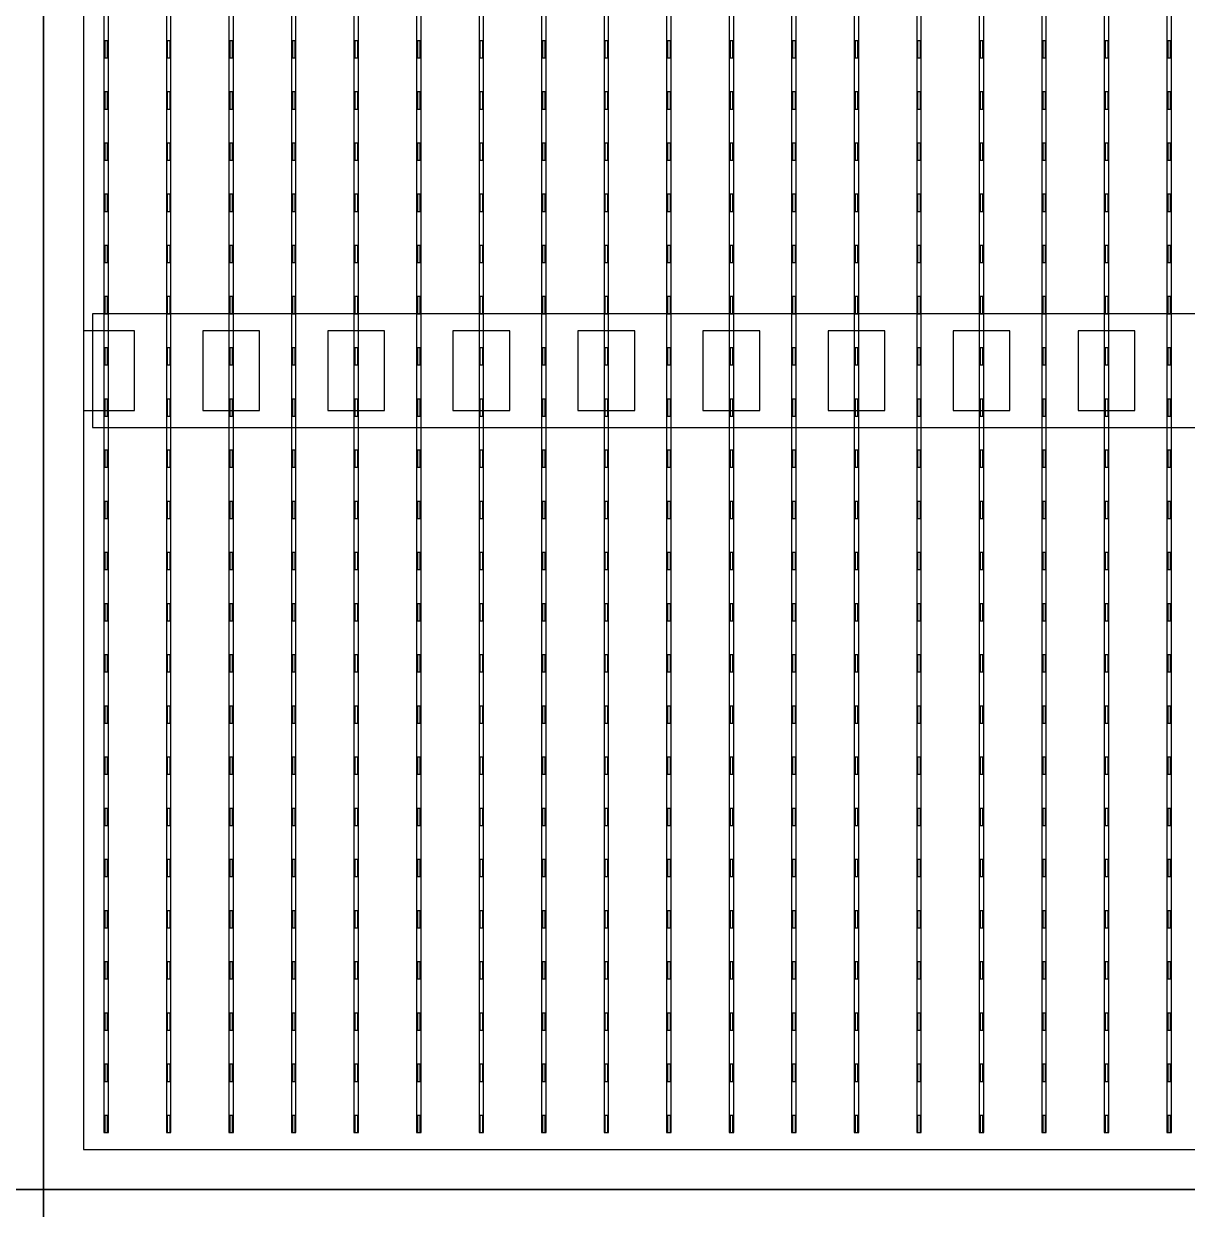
# Model space of a CAD drawing. Header units: millimetres. Extents: x -18 to 142, y -7 to 153.
# Drawn here: x 20.2 to 30.43, y 82.92 to 93.35 of the extents above; entities that cross this region are included whole.
import ezdxf

# ---------------------------------------------------------------- set-up
doc = ezdxf.new("R2010")
doc.units = ezdxf.units.MM
for name, color, linetype in [('BUSBARS', 3, 'Continuous'), ('CELLS', 5, 'Continuous'), ('CONTACT_PADS', 2, 'Continuous'), ('DICING', 4, 'Continuous'), ('FINGERS', 1, 'Continuous'), ('INSULATION', 2, 'Continuous')]:
    doc.layers.add(name, color=color, linetype=linetype)

msp = doc.modelspace()

# ---------------------------------------------------------------- linework, layer by layer
at = {"layer": 'BUSBARS'}
msp.add_lwpolyline([(40.84, 89.8), (40.84, 90.8), (20.8, 90.8), (20.8, 89.8), (40.84, 89.8)], close=True, dxfattribs=at)
at = {"layer": 'CELLS'}
for points in [[(20.37, 83.1), (20.37, 104), (-0.53, 104), (-0.53, 83.1), (20.37, 83.1)], [(41.27, 83.1), (41.27, 104), (20.37, 104), (20.37, 83.1), (41.27, 83.1)], [(20.37, 62.2), (20.37, 83.1), (-0.53, 83.1), (-0.53, 62.2), (20.37, 62.2)], [(41.27, 62.2), (41.27, 83.1), (20.37, 83.1), (20.37, 62.2), (41.27, 62.2)]]:
    msp.add_lwpolyline(points, close=True, dxfattribs=at)
at = {"layer": 'CONTACT_PADS'}
for points in [[(20.933, 93.05), (20.933, 93.2), (20.908, 93.2), (20.908, 93.05), (20.933, 93.05)], [(21.483, 93.05), (21.483, 93.2), (21.458, 93.2), (21.458, 93.05), (21.483, 93.05)], [(22.033, 93.05), (22.033, 93.2), (22.008, 93.2), (22.008, 93.05), (22.033, 93.05)], [(22.583, 93.05), (22.583, 93.2), (22.558, 93.2), (22.558, 93.05), (22.583, 93.05)], [(23.133, 93.05), (23.133, 93.2), (23.108, 93.2), (23.108, 93.05), (23.133, 93.05)], [(23.683, 93.05), (23.683, 93.2), (23.658, 93.2), (23.658, 93.05), (23.683, 93.05)], [(24.233, 93.05), (24.233, 93.2), (24.208, 93.2), (24.208, 93.05), (24.233, 93.05)], [(24.783, 93.05), (24.783, 93.2), (24.758, 93.2), (24.758, 93.05), (24.783, 93.05)], [(25.333, 93.05), (25.333, 93.2), (25.308, 93.2), (25.308, 93.05), (25.333, 93.05)], [(25.883, 93.05), (25.883, 93.2), (25.858, 93.2), (25.858, 93.05), (25.883, 93.05)], [(26.433, 93.05), (26.433, 93.2), (26.408, 93.2), (26.408, 93.05), (26.433, 93.05)], [(26.983, 93.05), (26.983, 93.2), (26.958, 93.2), (26.958, 93.05), (26.983, 93.05)], [(27.533, 93.05), (27.533, 93.2), (27.508, 93.2), (27.508, 93.05), (27.533, 93.05)], [(28.083, 93.05), (28.083, 93.2), (28.058, 93.2), (28.058, 93.05), (28.083, 93.05)], [(28.633, 93.05), (28.633, 93.2), (28.608, 93.2), (28.608, 93.05), (28.633, 93.05)], [(29.183, 93.05), (29.183, 93.2), (29.158, 93.2), (29.158, 93.05), (29.183, 93.05)], [(29.733, 93.05), (29.733, 93.2), (29.708, 93.2), (29.708, 93.05), (29.733, 93.05)], [(30.283, 93.05), (30.283, 93.2), (30.258, 93.2), (30.258, 93.05), (30.283, 93.05)], [(20.933, 92.6), (20.933, 92.75), (20.908, 92.75), (20.908, 92.6), (20.933, 92.6)], [(21.483, 92.6), (21.483, 92.75), (21.458, 92.75), (21.458, 92.6), (21.483, 92.6)], [(22.033, 92.6), (22.033, 92.75), (22.008, 92.75), (22.008, 92.6), (22.033, 92.6)], [(22.583, 92.6), (22.583, 92.75), (22.558, 92.75), (22.558, 92.6), (22.583, 92.6)], [(23.133, 92.6), (23.133, 92.75), (23.108, 92.75), (23.108, 92.6), (23.133, 92.6)], [(23.683, 92.6), (23.683, 92.75), (23.658, 92.75), (23.658, 92.6), (23.683, 92.6)], [(24.233, 92.6), (24.233, 92.75), (24.208, 92.75), (24.208, 92.6), (24.233, 92.6)], [(24.783, 92.6), (24.783, 92.75), (24.758, 92.75), (24.758, 92.6), (24.783, 92.6)], [(25.333, 92.6), (25.333, 92.75), (25.308, 92.75), (25.308, 92.6), (25.333, 92.6)], [(25.883, 92.6), (25.883, 92.75), (25.858, 92.75), (25.858, 92.6), (25.883, 92.6)], [(26.433, 92.6), (26.433, 92.75), (26.408, 92.75), (26.408, 92.6), (26.433, 92.6)], [(26.983, 92.6), (26.983, 92.75), (26.958, 92.75), (26.958, 92.6), (26.983, 92.6)], [(27.533, 92.6), (27.533, 92.75), (27.508, 92.75), (27.508, 92.6), (27.533, 92.6)], [(28.083, 92.6), (28.083, 92.75), (28.058, 92.75), (28.058, 92.6), (28.083, 92.6)], [(28.633, 92.6), (28.633, 92.75), (28.608, 92.75), (28.608, 92.6), (28.633, 92.6)], [(29.183, 92.6), (29.183, 92.75), (29.158, 92.75), (29.158, 92.6), (29.183, 92.6)], [(29.733, 92.6), (29.733, 92.75), (29.708, 92.75), (29.708, 92.6), (29.733, 92.6)], [(30.283, 92.6), (30.283, 92.75), (30.258, 92.75), (30.258, 92.6), (30.283, 92.6)], [(20.933, 92.15), (20.933, 92.3), (20.908, 92.3), (20.908, 92.15), (20.933, 92.15)], [(21.483, 92.15), (21.483, 92.3), (21.458, 92.3), (21.458, 92.15), (21.483, 92.15)], [(22.033, 92.15), (22.033, 92.3), (22.008, 92.3), (22.008, 92.15), (22.033, 92.15)], [(22.583, 92.15), (22.583, 92.3), (22.558, 92.3), (22.558, 92.15), (22.583, 92.15)], [(23.133, 92.15), (23.133, 92.3), (23.108, 92.3), (23.108, 92.15), (23.133, 92.15)], [(23.683, 92.15), (23.683, 92.3), (23.658, 92.3), (23.658, 92.15), (23.683, 92.15)], [(24.233, 92.15), (24.233, 92.3), (24.208, 92.3), (24.208, 92.15), (24.233, 92.15)], [(24.783, 92.15), (24.783, 92.3), (24.758, 92.3), (24.758, 92.15), (24.783, 92.15)], [(25.333, 92.15), (25.333, 92.3), (25.308, 92.3), (25.308, 92.15), (25.333, 92.15)], [(25.883, 92.15), (25.883, 92.3), (25.858, 92.3), (25.858, 92.15), (25.883, 92.15)], [(26.433, 92.15), (26.433, 92.3), (26.408, 92.3), (26.408, 92.15), (26.433, 92.15)], [(26.983, 92.15), (26.983, 92.3), (26.958, 92.3), (26.958, 92.15), (26.983, 92.15)], [(27.533, 92.15), (27.533, 92.3), (27.508, 92.3), (27.508, 92.15), (27.533, 92.15)], [(28.083, 92.15), (28.083, 92.3), (28.058, 92.3), (28.058, 92.15), (28.083, 92.15)], [(28.633, 92.15), (28.633, 92.3), (28.608, 92.3), (28.608, 92.15), (28.633, 92.15)], [(29.183, 92.15), (29.183, 92.3), (29.158, 92.3), (29.158, 92.15), (29.183, 92.15)], [(29.733, 92.15), (29.733, 92.3), (29.708, 92.3), (29.708, 92.15), (29.733, 92.15)], [(30.283, 92.15), (30.283, 92.3), (30.258, 92.3), (30.258, 92.15), (30.283, 92.15)], [(20.933, 91.7), (20.933, 91.85), (20.908, 91.85), (20.908, 91.7), (20.933, 91.7)], [(21.483, 91.7), (21.483, 91.85), (21.458, 91.85), (21.458, 91.7), (21.483, 91.7)], [(22.033, 91.7), (22.033, 91.85), (22.008, 91.85), (22.008, 91.7), (22.033, 91.7)], [(22.583, 91.7), (22.583, 91.85), (22.558, 91.85), (22.558, 91.7), (22.583, 91.7)], [(23.133, 91.7), (23.133, 91.85), (23.108, 91.85), (23.108, 91.7), (23.133, 91.7)], [(23.683, 91.7), (23.683, 91.85), (23.658, 91.85), (23.658, 91.7), (23.683, 91.7)], [(24.233, 91.7), (24.233, 91.85), (24.208, 91.85), (24.208, 91.7), (24.233, 91.7)], [(24.783, 91.7), (24.783, 91.85), (24.758, 91.85), (24.758, 91.7), (24.783, 91.7)], [(25.333, 91.7), (25.333, 91.85), (25.308, 91.85), (25.308, 91.7), (25.333, 91.7)], [(25.883, 91.7), (25.883, 91.85), (25.858, 91.85), (25.858, 91.7), (25.883, 91.7)], [(26.433, 91.7), (26.433, 91.85), (26.408, 91.85), (26.408, 91.7), (26.433, 91.7)], [(26.983, 91.7), (26.983, 91.85), (26.958, 91.85), (26.958, 91.7), (26.983, 91.7)], [(27.533, 91.7), (27.533, 91.85), (27.508, 91.85), (27.508, 91.7), (27.533, 91.7)], [(28.083, 91.7), (28.083, 91.85), (28.058, 91.85), (28.058, 91.7), (28.083, 91.7)], [(28.633, 91.7), (28.633, 91.85), (28.608, 91.85), (28.608, 91.7), (28.633, 91.7)], [(29.183, 91.7), (29.183, 91.85), (29.158, 91.85), (29.158, 91.7), (29.183, 91.7)], [(29.733, 91.7), (29.733, 91.85), (29.708, 91.85), (29.708, 91.7), (29.733, 91.7)], [(30.283, 91.7), (30.283, 91.85), (30.258, 91.85), (30.258, 91.7), (30.283, 91.7)], [(20.933, 91.25), (20.933, 91.4), (20.908, 91.4), (20.908, 91.25), (20.933, 91.25)], [(21.483, 91.25), (21.483, 91.4), (21.458, 91.4), (21.458, 91.25), (21.483, 91.25)], [(22.033, 91.25), (22.033, 91.4), (22.008, 91.4), (22.008, 91.25), (22.033, 91.25)], [(22.583, 91.25), (22.583, 91.4), (22.558, 91.4), (22.558, 91.25), (22.583, 91.25)], [(23.133, 91.25), (23.133, 91.4), (23.108, 91.4), (23.108, 91.25), (23.133, 91.25)], [(23.683, 91.25), (23.683, 91.4), (23.658, 91.4), (23.658, 91.25), (23.683, 91.25)], [(24.233, 91.25), (24.233, 91.4), (24.208, 91.4), (24.208, 91.25), (24.233, 91.25)], [(24.783, 91.25), (24.783, 91.4), (24.758, 91.4), (24.758, 91.25), (24.783, 91.25)], [(25.333, 91.25), (25.333, 91.4), (25.308, 91.4), (25.308, 91.25), (25.333, 91.25)], [(25.883, 91.25), (25.883, 91.4), (25.858, 91.4), (25.858, 91.25), (25.883, 91.25)], [(26.433, 91.25), (26.433, 91.4), (26.408, 91.4), (26.408, 91.25), (26.433, 91.25)], [(26.983, 91.25), (26.983, 91.4), (26.958, 91.4), (26.958, 91.25), (26.983, 91.25)], [(27.533, 91.25), (27.533, 91.4), (27.508, 91.4), (27.508, 91.25), (27.533, 91.25)], [(28.083, 91.25), (28.083, 91.4), (28.058, 91.4), (28.058, 91.25), (28.083, 91.25)], [(28.633, 91.25), (28.633, 91.4), (28.608, 91.4), (28.608, 91.25), (28.633, 91.25)], [(29.183, 91.25), (29.183, 91.4), (29.158, 91.4), (29.158, 91.25), (29.183, 91.25)], [(29.733, 91.25), (29.733, 91.4), (29.708, 91.4), (29.708, 91.25), (29.733, 91.25)], [(30.283, 91.25), (30.283, 91.4), (30.258, 91.4), (30.258, 91.25), (30.283, 91.25)], [(20.933, 90.8), (20.933, 90.95), (20.908, 90.95), (20.908, 90.8), (20.933, 90.8)], [(21.483, 90.8), (21.483, 90.95), (21.458, 90.95), (21.458, 90.8), (21.483, 90.8)], [(22.033, 90.8), (22.033, 90.95), (22.008, 90.95), (22.008, 90.8), (22.033, 90.8)], [(22.583, 90.8), (22.583, 90.95), (22.558, 90.95), (22.558, 90.8), (22.583, 90.8)], [(23.133, 90.8), (23.133, 90.95), (23.108, 90.95), (23.108, 90.8), (23.133, 90.8)], [(23.683, 90.8), (23.683, 90.95), (23.658, 90.95), (23.658, 90.8), (23.683, 90.8)], [(24.233, 90.8), (24.233, 90.95), (24.208, 90.95), (24.208, 90.8), (24.233, 90.8)], [(24.783, 90.8), (24.783, 90.95), (24.758, 90.95), (24.758, 90.8), (24.783, 90.8)], [(25.333, 90.8), (25.333, 90.95), (25.308, 90.95), (25.308, 90.8), (25.333, 90.8)], [(25.883, 90.8), (25.883, 90.95), (25.858, 90.95), (25.858, 90.8), (25.883, 90.8)], [(26.433, 90.8), (26.433, 90.95), (26.408, 90.95), (26.408, 90.8), (26.433, 90.8)], [(26.983, 90.8), (26.983, 90.95), (26.958, 90.95), (26.958, 90.8), (26.983, 90.8)], [(27.533, 90.8), (27.533, 90.95), (27.508, 90.95), (27.508, 90.8), (27.533, 90.8)], [(28.083, 90.8), (28.083, 90.95), (28.058, 90.95), (28.058, 90.8), (28.083, 90.8)], [(28.633, 90.8), (28.633, 90.95), (28.608, 90.95), (28.608, 90.8), (28.633, 90.8)], [(29.183, 90.8), (29.183, 90.95), (29.158, 90.95), (29.158, 90.8), (29.183, 90.8)], [(29.733, 90.8), (29.733, 90.95), (29.708, 90.95), (29.708, 90.8), (29.733, 90.8)], [(30.283, 90.8), (30.283, 90.95), (30.258, 90.95), (30.258, 90.8), (30.283, 90.8)], [(20.933, 90.35), (20.933, 90.5), (20.908, 90.5), (20.908, 90.35), (20.933, 90.35)], [(21.483, 90.35), (21.483, 90.5), (21.458, 90.5), (21.458, 90.35), (21.483, 90.35)], [(22.033, 90.35), (22.033, 90.5), (22.008, 90.5), (22.008, 90.35), (22.033, 90.35)], [(22.583, 90.35), (22.583, 90.5), (22.558, 90.5), (22.558, 90.35), (22.583, 90.35)], [(23.133, 90.35), (23.133, 90.5), (23.108, 90.5), (23.108, 90.35), (23.133, 90.35)], [(23.683, 90.35), (23.683, 90.5), (23.658, 90.5), (23.658, 90.35), (23.683, 90.35)], [(24.233, 90.35), (24.233, 90.5), (24.208, 90.5), (24.208, 90.35), (24.233, 90.35)], [(24.783, 90.35), (24.783, 90.5), (24.758, 90.5), (24.758, 90.35), (24.783, 90.35)], [(25.333, 90.35), (25.333, 90.5), (25.308, 90.5), (25.308, 90.35), (25.333, 90.35)], [(25.883, 90.35), (25.883, 90.5), (25.858, 90.5), (25.858, 90.35), (25.883, 90.35)], [(26.433, 90.35), (26.433, 90.5), (26.408, 90.5), (26.408, 90.35), (26.433, 90.35)], [(26.983, 90.35), (26.983, 90.5), (26.958, 90.5), (26.958, 90.35), (26.983, 90.35)], [(27.533, 90.35), (27.533, 90.5), (27.508, 90.5), (27.508, 90.35), (27.533, 90.35)], [(28.083, 90.35), (28.083, 90.5), (28.058, 90.5), (28.058, 90.35), (28.083, 90.35)], [(28.633, 90.35), (28.633, 90.5), (28.608, 90.5), (28.608, 90.35), (28.633, 90.35)], [(29.183, 90.35), (29.183, 90.5), (29.158, 90.5), (29.158, 90.35), (29.183, 90.35)], [(29.733, 90.35), (29.733, 90.5), (29.708, 90.5), (29.708, 90.35), (29.733, 90.35)], [(30.283, 90.35), (30.283, 90.5), (30.258, 90.5), (30.258, 90.35), (30.283, 90.35)], [(20.933, 89.9), (20.933, 90.05), (20.908, 90.05), (20.908, 89.9), (20.933, 89.9)], [(21.483, 89.9), (21.483, 90.05), (21.458, 90.05), (21.458, 89.9), (21.483, 89.9)], [(22.033, 89.9), (22.033, 90.05), (22.008, 90.05), (22.008, 89.9), (22.033, 89.9)], [(22.583, 89.9), (22.583, 90.05), (22.558, 90.05), (22.558, 89.9), (22.583, 89.9)], [(23.133, 89.9), (23.133, 90.05), (23.108, 90.05), (23.108, 89.9), (23.133, 89.9)], [(23.683, 89.9), (23.683, 90.05), (23.658, 90.05), (23.658, 89.9), (23.683, 89.9)], [(24.233, 89.9), (24.233, 90.05), (24.208, 90.05), (24.208, 89.9), (24.233, 89.9)], [(24.783, 89.9), (24.783, 90.05), (24.758, 90.05), (24.758, 89.9), (24.783, 89.9)], [(25.333, 89.9), (25.333, 90.05), (25.308, 90.05), (25.308, 89.9), (25.333, 89.9)], [(25.883, 89.9), (25.883, 90.05), (25.858, 90.05), (25.858, 89.9), (25.883, 89.9)], [(26.433, 89.9), (26.433, 90.05), (26.408, 90.05), (26.408, 89.9), (26.433, 89.9)], [(26.983, 89.9), (26.983, 90.05), (26.958, 90.05), (26.958, 89.9), (26.983, 89.9)], [(27.533, 89.9), (27.533, 90.05), (27.508, 90.05), (27.508, 89.9), (27.533, 89.9)], [(28.083, 89.9), (28.083, 90.05), (28.058, 90.05), (28.058, 89.9), (28.083, 89.9)], [(28.633, 89.9), (28.633, 90.05), (28.608, 90.05), (28.608, 89.9), (28.633, 89.9)], [(29.183, 89.9), (29.183, 90.05), (29.158, 90.05), (29.158, 89.9), (29.183, 89.9)], [(29.733, 89.9), (29.733, 90.05), (29.708, 90.05), (29.708, 89.9), (29.733, 89.9)], [(30.283, 89.9), (30.283, 90.05), (30.258, 90.05), (30.258, 89.9), (30.283, 89.9)], [(20.933, 89.45), (20.933, 89.6), (20.908, 89.6), (20.908, 89.45), (20.933, 89.45)], [(21.483, 89.45), (21.483, 89.6), (21.458, 89.6), (21.458, 89.45), (21.483, 89.45)], [(22.033, 89.45), (22.033, 89.6), (22.008, 89.6), (22.008, 89.45), (22.033, 89.45)], [(22.583, 89.45), (22.583, 89.6), (22.558, 89.6), (22.558, 89.45), (22.583, 89.45)], [(23.133, 89.45), (23.133, 89.6), (23.108, 89.6), (23.108, 89.45), (23.133, 89.45)], [(23.683, 89.45), (23.683, 89.6), (23.658, 89.6), (23.658, 89.45), (23.683, 89.45)], [(24.233, 89.45), (24.233, 89.6), (24.208, 89.6), (24.208, 89.45), (24.233, 89.45)], [(24.783, 89.45), (24.783, 89.6), (24.758, 89.6), (24.758, 89.45), (24.783, 89.45)], [(25.333, 89.45), (25.333, 89.6), (25.308, 89.6), (25.308, 89.45), (25.333, 89.45)], [(25.883, 89.45), (25.883, 89.6), (25.858, 89.6), (25.858, 89.45), (25.883, 89.45)], [(26.433, 89.45), (26.433, 89.6), (26.408, 89.6), (26.408, 89.45), (26.433, 89.45)], [(26.983, 89.45), (26.983, 89.6), (26.958, 89.6), (26.958, 89.45), (26.983, 89.45)], [(27.533, 89.45), (27.533, 89.6), (27.508, 89.6), (27.508, 89.45), (27.533, 89.45)], [(28.083, 89.45), (28.083, 89.6), (28.058, 89.6), (28.058, 89.45), (28.083, 89.45)], [(28.633, 89.45), (28.633, 89.6), (28.608, 89.6), (28.608, 89.45), (28.633, 89.45)], [(29.183, 89.45), (29.183, 89.6), (29.158, 89.6), (29.158, 89.45), (29.183, 89.45)], [(29.733, 89.45), (29.733, 89.6), (29.708, 89.6), (29.708, 89.45), (29.733, 89.45)], [(30.283, 89.45), (30.283, 89.6), (30.258, 89.6), (30.258, 89.45), (30.283, 89.45)], [(20.933, 89), (20.933, 89.15), (20.908, 89.15), (20.908, 89), (20.933, 89)], [(21.483, 89), (21.483, 89.15), (21.458, 89.15), (21.458, 89), (21.483, 89)], [(22.033, 89), (22.033, 89.15), (22.008, 89.15), (22.008, 89), (22.033, 89)], [(22.583, 89), (22.583, 89.15), (22.558, 89.15), (22.558, 89), (22.583, 89)], [(23.133, 89), (23.133, 89.15), (23.108, 89.15), (23.108, 89), (23.133, 89)], [(23.683, 89), (23.683, 89.15), (23.658, 89.15), (23.658, 89), (23.683, 89)], [(24.233, 89), (24.233, 89.15), (24.208, 89.15), (24.208, 89), (24.233, 89)], [(24.783, 89), (24.783, 89.15), (24.758, 89.15), (24.758, 89), (24.783, 89)], [(25.333, 89), (25.333, 89.15), (25.308, 89.15), (25.308, 89), (25.333, 89)], [(25.883, 89), (25.883, 89.15), (25.858, 89.15), (25.858, 89), (25.883, 89)], [(26.433, 89), (26.433, 89.15), (26.408, 89.15), (26.408, 89), (26.433, 89)], [(26.983, 89), (26.983, 89.15), (26.958, 89.15), (26.958, 89), (26.983, 89)], [(27.533, 89), (27.533, 89.15), (27.508, 89.15), (27.508, 89), (27.533, 89)], [(28.083, 89), (28.083, 89.15), (28.058, 89.15), (28.058, 89), (28.083, 89)], [(28.633, 89), (28.633, 89.15), (28.608, 89.15), (28.608, 89), (28.633, 89)], [(29.183, 89), (29.183, 89.15), (29.158, 89.15), (29.158, 89), (29.183, 89)], [(29.733, 89), (29.733, 89.15), (29.708, 89.15), (29.708, 89), (29.733, 89)], [(30.283, 89), (30.283, 89.15), (30.258, 89.15), (30.258, 89), (30.283, 89)], [(20.933, 88.55), (20.933, 88.7), (20.908, 88.7), (20.908, 88.55), (20.933, 88.55)], [(21.483, 88.55), (21.483, 88.7), (21.458, 88.7), (21.458, 88.55), (21.483, 88.55)], [(22.033, 88.55), (22.033, 88.7), (22.008, 88.7), (22.008, 88.55), (22.033, 88.55)], [(22.583, 88.55), (22.583, 88.7), (22.558, 88.7), (22.558, 88.55), (22.583, 88.55)], [(23.133, 88.55), (23.133, 88.7), (23.108, 88.7), (23.108, 88.55), (23.133, 88.55)], [(23.683, 88.55), (23.683, 88.7), (23.658, 88.7), (23.658, 88.55), (23.683, 88.55)], [(24.233, 88.55), (24.233, 88.7), (24.208, 88.7), (24.208, 88.55), (24.233, 88.55)], [(24.783, 88.55), (24.783, 88.7), (24.758, 88.7), (24.758, 88.55), (24.783, 88.55)], [(25.333, 88.55), (25.333, 88.7), (25.308, 88.7), (25.308, 88.55), (25.333, 88.55)], [(25.883, 88.55), (25.883, 88.7), (25.858, 88.7), (25.858, 88.55), (25.883, 88.55)], [(26.433, 88.55), (26.433, 88.7), (26.408, 88.7), (26.408, 88.55), (26.433, 88.55)], [(26.983, 88.55), (26.983, 88.7), (26.958, 88.7), (26.958, 88.55), (26.983, 88.55)], [(27.533, 88.55), (27.533, 88.7), (27.508, 88.7), (27.508, 88.55), (27.533, 88.55)], [(28.083, 88.55), (28.083, 88.7), (28.058, 88.7), (28.058, 88.55), (28.083, 88.55)], [(28.633, 88.55), (28.633, 88.7), (28.608, 88.7), (28.608, 88.55), (28.633, 88.55)], [(29.183, 88.55), (29.183, 88.7), (29.158, 88.7), (29.158, 88.55), (29.183, 88.55)], [(29.733, 88.55), (29.733, 88.7), (29.708, 88.7), (29.708, 88.55), (29.733, 88.55)], [(30.283, 88.55), (30.283, 88.7), (30.258, 88.7), (30.258, 88.55), (30.283, 88.55)], [(20.933, 88.1), (20.933, 88.25), (20.908, 88.25), (20.908, 88.1), (20.933, 88.1)], [(21.483, 88.1), (21.483, 88.25), (21.458, 88.25), (21.458, 88.1), (21.483, 88.1)], [(22.033, 88.1), (22.033, 88.25), (22.008, 88.25), (22.008, 88.1), (22.033, 88.1)], [(22.583, 88.1), (22.583, 88.25), (22.558, 88.25), (22.558, 88.1), (22.583, 88.1)], [(23.133, 88.1), (23.133, 88.25), (23.108, 88.25), (23.108, 88.1), (23.133, 88.1)], [(23.683, 88.1), (23.683, 88.25), (23.658, 88.25), (23.658, 88.1), (23.683, 88.1)], [(24.233, 88.1), (24.233, 88.25), (24.208, 88.25), (24.208, 88.1), (24.233, 88.1)], [(24.783, 88.1), (24.783, 88.25), (24.758, 88.25), (24.758, 88.1), (24.783, 88.1)], [(25.333, 88.1), (25.333, 88.25), (25.308, 88.25), (25.308, 88.1), (25.333, 88.1)], [(25.883, 88.1), (25.883, 88.25), (25.858, 88.25), (25.858, 88.1), (25.883, 88.1)], [(26.433, 88.1), (26.433, 88.25), (26.408, 88.25), (26.408, 88.1), (26.433, 88.1)], [(26.983, 88.1), (26.983, 88.25), (26.958, 88.25), (26.958, 88.1), (26.983, 88.1)], [(27.533, 88.1), (27.533, 88.25), (27.508, 88.25), (27.508, 88.1), (27.533, 88.1)], [(28.083, 88.1), (28.083, 88.25), (28.058, 88.25), (28.058, 88.1), (28.083, 88.1)], [(28.633, 88.1), (28.633, 88.25), (28.608, 88.25), (28.608, 88.1), (28.633, 88.1)], [(29.183, 88.1), (29.183, 88.25), (29.158, 88.25), (29.158, 88.1), (29.183, 88.1)], [(29.733, 88.1), (29.733, 88.25), (29.708, 88.25), (29.708, 88.1), (29.733, 88.1)], [(30.283, 88.1), (30.283, 88.25), (30.258, 88.25), (30.258, 88.1), (30.283, 88.1)], [(20.933, 87.65), (20.933, 87.8), (20.908, 87.8), (20.908, 87.65), (20.933, 87.65)], [(21.483, 87.65), (21.483, 87.8), (21.458, 87.8), (21.458, 87.65), (21.483, 87.65)], [(22.033, 87.65), (22.033, 87.8), (22.008, 87.8), (22.008, 87.65), (22.033, 87.65)], [(22.583, 87.65), (22.583, 87.8), (22.558, 87.8), (22.558, 87.65), (22.583, 87.65)], [(23.133, 87.65), (23.133, 87.8), (23.108, 87.8), (23.108, 87.65), (23.133, 87.65)], [(23.683, 87.65), (23.683, 87.8), (23.658, 87.8), (23.658, 87.65), (23.683, 87.65)], [(24.233, 87.65), (24.233, 87.8), (24.208, 87.8), (24.208, 87.65), (24.233, 87.65)], [(24.783, 87.65), (24.783, 87.8), (24.758, 87.8), (24.758, 87.65), (24.783, 87.65)], [(25.333, 87.65), (25.333, 87.8), (25.308, 87.8), (25.308, 87.65), (25.333, 87.65)], [(25.883, 87.65), (25.883, 87.8), (25.858, 87.8), (25.858, 87.65), (25.883, 87.65)], [(26.433, 87.65), (26.433, 87.8), (26.408, 87.8), (26.408, 87.65), (26.433, 87.65)], [(26.983, 87.65), (26.983, 87.8), (26.958, 87.8), (26.958, 87.65), (26.983, 87.65)], [(27.533, 87.65), (27.533, 87.8), (27.508, 87.8), (27.508, 87.65), (27.533, 87.65)], [(28.083, 87.65), (28.083, 87.8), (28.058, 87.8), (28.058, 87.65), (28.083, 87.65)], [(28.633, 87.65), (28.633, 87.8), (28.608, 87.8), (28.608, 87.65), (28.633, 87.65)], [(29.183, 87.65), (29.183, 87.8), (29.158, 87.8), (29.158, 87.65), (29.183, 87.65)], [(29.733, 87.65), (29.733, 87.8), (29.708, 87.8), (29.708, 87.65), (29.733, 87.65)], [(30.283, 87.65), (30.283, 87.8), (30.258, 87.8), (30.258, 87.65), (30.283, 87.65)], [(20.933, 87.2), (20.933, 87.35), (20.908, 87.35), (20.908, 87.2), (20.933, 87.2)], [(21.483, 87.2), (21.483, 87.35), (21.458, 87.35), (21.458, 87.2), (21.483, 87.2)], [(22.033, 87.2), (22.033, 87.35), (22.008, 87.35), (22.008, 87.2), (22.033, 87.2)], [(22.583, 87.2), (22.583, 87.35), (22.558, 87.35), (22.558, 87.2), (22.583, 87.2)], [(23.133, 87.2), (23.133, 87.35), (23.108, 87.35), (23.108, 87.2), (23.133, 87.2)], [(23.683, 87.2), (23.683, 87.35), (23.658, 87.35), (23.658, 87.2), (23.683, 87.2)], [(24.233, 87.2), (24.233, 87.35), (24.208, 87.35), (24.208, 87.2), (24.233, 87.2)], [(24.783, 87.2), (24.783, 87.35), (24.758, 87.35), (24.758, 87.2), (24.783, 87.2)], [(25.333, 87.2), (25.333, 87.35), (25.308, 87.35), (25.308, 87.2), (25.333, 87.2)], [(25.883, 87.2), (25.883, 87.35), (25.858, 87.35), (25.858, 87.2), (25.883, 87.2)], [(26.433, 87.2), (26.433, 87.35), (26.408, 87.35), (26.408, 87.2), (26.433, 87.2)], [(26.983, 87.2), (26.983, 87.35), (26.958, 87.35), (26.958, 87.2), (26.983, 87.2)], [(27.533, 87.2), (27.533, 87.35), (27.508, 87.35), (27.508, 87.2), (27.533, 87.2)], [(28.083, 87.2), (28.083, 87.35), (28.058, 87.35), (28.058, 87.2), (28.083, 87.2)], [(28.633, 87.2), (28.633, 87.35), (28.608, 87.35), (28.608, 87.2), (28.633, 87.2)], [(29.183, 87.2), (29.183, 87.35), (29.158, 87.35), (29.158, 87.2), (29.183, 87.2)], [(29.733, 87.2), (29.733, 87.35), (29.708, 87.35), (29.708, 87.2), (29.733, 87.2)], [(30.283, 87.2), (30.283, 87.35), (30.258, 87.35), (30.258, 87.2), (30.283, 87.2)], [(20.933, 86.75), (20.933, 86.9), (20.908, 86.9), (20.908, 86.75), (20.933, 86.75)], [(21.483, 86.75), (21.483, 86.9), (21.458, 86.9), (21.458, 86.75), (21.483, 86.75)], [(22.033, 86.75), (22.033, 86.9), (22.008, 86.9), (22.008, 86.75), (22.033, 86.75)], [(22.583, 86.75), (22.583, 86.9), (22.558, 86.9), (22.558, 86.75), (22.583, 86.75)], [(23.133, 86.75), (23.133, 86.9), (23.108, 86.9), (23.108, 86.75), (23.133, 86.75)], [(23.683, 86.75), (23.683, 86.9), (23.658, 86.9), (23.658, 86.75), (23.683, 86.75)], [(24.233, 86.75), (24.233, 86.9), (24.208, 86.9), (24.208, 86.75), (24.233, 86.75)], [(24.783, 86.75), (24.783, 86.9), (24.758, 86.9), (24.758, 86.75), (24.783, 86.75)], [(25.333, 86.75), (25.333, 86.9), (25.308, 86.9), (25.308, 86.75), (25.333, 86.75)], [(25.883, 86.75), (25.883, 86.9), (25.858, 86.9), (25.858, 86.75), (25.883, 86.75)], [(26.433, 86.75), (26.433, 86.9), (26.408, 86.9), (26.408, 86.75), (26.433, 86.75)], [(26.983, 86.75), (26.983, 86.9), (26.958, 86.9), (26.958, 86.75), (26.983, 86.75)], [(27.533, 86.75), (27.533, 86.9), (27.508, 86.9), (27.508, 86.75), (27.533, 86.75)], [(28.083, 86.75), (28.083, 86.9), (28.058, 86.9), (28.058, 86.75), (28.083, 86.75)], [(28.633, 86.75), (28.633, 86.9), (28.608, 86.9), (28.608, 86.75), (28.633, 86.75)], [(29.183, 86.75), (29.183, 86.9), (29.158, 86.9), (29.158, 86.75), (29.183, 86.75)], [(29.733, 86.75), (29.733, 86.9), (29.708, 86.9), (29.708, 86.75), (29.733, 86.75)], [(30.283, 86.75), (30.283, 86.9), (30.258, 86.9), (30.258, 86.75), (30.283, 86.75)], [(20.933, 86.3), (20.933, 86.45), (20.908, 86.45), (20.908, 86.3), (20.933, 86.3)], [(21.483, 86.3), (21.483, 86.45), (21.458, 86.45), (21.458, 86.3), (21.483, 86.3)], [(22.033, 86.3), (22.033, 86.45), (22.008, 86.45), (22.008, 86.3), (22.033, 86.3)], [(22.583, 86.3), (22.583, 86.45), (22.558, 86.45), (22.558, 86.3), (22.583, 86.3)], [(23.133, 86.3), (23.133, 86.45), (23.108, 86.45), (23.108, 86.3), (23.133, 86.3)], [(23.683, 86.3), (23.683, 86.45), (23.658, 86.45), (23.658, 86.3), (23.683, 86.3)], [(24.233, 86.3), (24.233, 86.45), (24.208, 86.45), (24.208, 86.3), (24.233, 86.3)], [(24.783, 86.3), (24.783, 86.45), (24.758, 86.45), (24.758, 86.3), (24.783, 86.3)], [(25.333, 86.3), (25.333, 86.45), (25.308, 86.45), (25.308, 86.3), (25.333, 86.3)], [(25.883, 86.3), (25.883, 86.45), (25.858, 86.45), (25.858, 86.3), (25.883, 86.3)], [(26.433, 86.3), (26.433, 86.45), (26.408, 86.45), (26.408, 86.3), (26.433, 86.3)], [(26.983, 86.3), (26.983, 86.45), (26.958, 86.45), (26.958, 86.3), (26.983, 86.3)], [(27.533, 86.3), (27.533, 86.45), (27.508, 86.45), (27.508, 86.3), (27.533, 86.3)], [(28.083, 86.3), (28.083, 86.45), (28.058, 86.45), (28.058, 86.3), (28.083, 86.3)], [(28.633, 86.3), (28.633, 86.45), (28.608, 86.45), (28.608, 86.3), (28.633, 86.3)], [(29.183, 86.3), (29.183, 86.45), (29.158, 86.45), (29.158, 86.3), (29.183, 86.3)], [(29.733, 86.3), (29.733, 86.45), (29.708, 86.45), (29.708, 86.3), (29.733, 86.3)], [(30.283, 86.3), (30.283, 86.45), (30.258, 86.45), (30.258, 86.3), (30.283, 86.3)], [(20.933, 85.85), (20.933, 86), (20.908, 86), (20.908, 85.85), (20.933, 85.85)], [(21.483, 85.85), (21.483, 86), (21.458, 86), (21.458, 85.85), (21.483, 85.85)], [(22.033, 85.85), (22.033, 86), (22.008, 86), (22.008, 85.85), (22.033, 85.85)], [(22.583, 85.85), (22.583, 86), (22.558, 86), (22.558, 85.85), (22.583, 85.85)], [(23.133, 85.85), (23.133, 86), (23.108, 86), (23.108, 85.85), (23.133, 85.85)], [(23.683, 85.85), (23.683, 86), (23.658, 86), (23.658, 85.85), (23.683, 85.85)], [(24.233, 85.85), (24.233, 86), (24.208, 86), (24.208, 85.85), (24.233, 85.85)], [(24.783, 85.85), (24.783, 86), (24.758, 86), (24.758, 85.85), (24.783, 85.85)], [(25.333, 85.85), (25.333, 86), (25.308, 86), (25.308, 85.85), (25.333, 85.85)], [(25.883, 85.85), (25.883, 86), (25.858, 86), (25.858, 85.85), (25.883, 85.85)], [(26.433, 85.85), (26.433, 86), (26.408, 86), (26.408, 85.85), (26.433, 85.85)], [(26.983, 85.85), (26.983, 86), (26.958, 86), (26.958, 85.85), (26.983, 85.85)], [(27.533, 85.85), (27.533, 86), (27.508, 86), (27.508, 85.85), (27.533, 85.85)], [(28.083, 85.85), (28.083, 86), (28.058, 86), (28.058, 85.85), (28.083, 85.85)], [(28.633, 85.85), (28.633, 86), (28.608, 86), (28.608, 85.85), (28.633, 85.85)], [(29.183, 85.85), (29.183, 86), (29.158, 86), (29.158, 85.85), (29.183, 85.85)], [(29.733, 85.85), (29.733, 86), (29.708, 86), (29.708, 85.85), (29.733, 85.85)], [(30.283, 85.85), (30.283, 86), (30.258, 86), (30.258, 85.85), (30.283, 85.85)], [(20.933, 85.4), (20.933, 85.55), (20.908, 85.55), (20.908, 85.4), (20.933, 85.4)], [(21.483, 85.4), (21.483, 85.55), (21.458, 85.55), (21.458, 85.4), (21.483, 85.4)], [(22.033, 85.4), (22.033, 85.55), (22.008, 85.55), (22.008, 85.4), (22.033, 85.4)], [(22.583, 85.4), (22.583, 85.55), (22.558, 85.55), (22.558, 85.4), (22.583, 85.4)], [(23.133, 85.4), (23.133, 85.55), (23.108, 85.55), (23.108, 85.4), (23.133, 85.4)], [(23.683, 85.4), (23.683, 85.55), (23.658, 85.55), (23.658, 85.4), (23.683, 85.4)], [(24.233, 85.4), (24.233, 85.55), (24.208, 85.55), (24.208, 85.4), (24.233, 85.4)], [(24.783, 85.4), (24.783, 85.55), (24.758, 85.55), (24.758, 85.4), (24.783, 85.4)], [(25.333, 85.4), (25.333, 85.55), (25.308, 85.55), (25.308, 85.4), (25.333, 85.4)], [(25.883, 85.4), (25.883, 85.55), (25.858, 85.55), (25.858, 85.4), (25.883, 85.4)], [(26.433, 85.4), (26.433, 85.55), (26.408, 85.55), (26.408, 85.4), (26.433, 85.4)], [(26.983, 85.4), (26.983, 85.55), (26.958, 85.55), (26.958, 85.4), (26.983, 85.4)], [(27.533, 85.4), (27.533, 85.55), (27.508, 85.55), (27.508, 85.4), (27.533, 85.4)], [(28.083, 85.4), (28.083, 85.55), (28.058, 85.55), (28.058, 85.4), (28.083, 85.4)], [(28.633, 85.4), (28.633, 85.55), (28.608, 85.55), (28.608, 85.4), (28.633, 85.4)], [(29.183, 85.4), (29.183, 85.55), (29.158, 85.55), (29.158, 85.4), (29.183, 85.4)], [(29.733, 85.4), (29.733, 85.55), (29.708, 85.55), (29.708, 85.4), (29.733, 85.4)], [(30.283, 85.4), (30.283, 85.55), (30.258, 85.55), (30.258, 85.4), (30.283, 85.4)], [(20.933, 84.95), (20.933, 85.1), (20.908, 85.1), (20.908, 84.95), (20.933, 84.95)], [(21.483, 84.95), (21.483, 85.1), (21.458, 85.1), (21.458, 84.95), (21.483, 84.95)], [(22.033, 84.95), (22.033, 85.1), (22.008, 85.1), (22.008, 84.95), (22.033, 84.95)], [(22.583, 84.95), (22.583, 85.1), (22.558, 85.1), (22.558, 84.95), (22.583, 84.95)], [(23.133, 84.95), (23.133, 85.1), (23.108, 85.1), (23.108, 84.95), (23.133, 84.95)], [(23.683, 84.95), (23.683, 85.1), (23.658, 85.1), (23.658, 84.95), (23.683, 84.95)], [(24.233, 84.95), (24.233, 85.1), (24.208, 85.1), (24.208, 84.95), (24.233, 84.95)], [(24.783, 84.95), (24.783, 85.1), (24.758, 85.1), (24.758, 84.95), (24.783, 84.95)], [(25.333, 84.95), (25.333, 85.1), (25.308, 85.1), (25.308, 84.95), (25.333, 84.95)], [(25.883, 84.95), (25.883, 85.1), (25.858, 85.1), (25.858, 84.95), (25.883, 84.95)], [(26.433, 84.95), (26.433, 85.1), (26.408, 85.1), (26.408, 84.95), (26.433, 84.95)], [(26.983, 84.95), (26.983, 85.1), (26.958, 85.1), (26.958, 84.95), (26.983, 84.95)], [(27.533, 84.95), (27.533, 85.1), (27.508, 85.1), (27.508, 84.95), (27.533, 84.95)], [(28.083, 84.95), (28.083, 85.1), (28.058, 85.1), (28.058, 84.95), (28.083, 84.95)], [(28.633, 84.95), (28.633, 85.1), (28.608, 85.1), (28.608, 84.95), (28.633, 84.95)], [(29.183, 84.95), (29.183, 85.1), (29.158, 85.1), (29.158, 84.95), (29.183, 84.95)], [(29.733, 84.95), (29.733, 85.1), (29.708, 85.1), (29.708, 84.95), (29.733, 84.95)], [(30.283, 84.95), (30.283, 85.1), (30.258, 85.1), (30.258, 84.95), (30.283, 84.95)], [(20.933, 84.5), (20.933, 84.65), (20.908, 84.65), (20.908, 84.5), (20.933, 84.5)], [(21.483, 84.5), (21.483, 84.65), (21.458, 84.65), (21.458, 84.5), (21.483, 84.5)], [(22.033, 84.5), (22.033, 84.65), (22.008, 84.65), (22.008, 84.5), (22.033, 84.5)], [(22.583, 84.5), (22.583, 84.65), (22.558, 84.65), (22.558, 84.5), (22.583, 84.5)], [(23.133, 84.5), (23.133, 84.65), (23.108, 84.65), (23.108, 84.5), (23.133, 84.5)], [(23.683, 84.5), (23.683, 84.65), (23.658, 84.65), (23.658, 84.5), (23.683, 84.5)], [(24.233, 84.5), (24.233, 84.65), (24.208, 84.65), (24.208, 84.5), (24.233, 84.5)], [(24.783, 84.5), (24.783, 84.65), (24.758, 84.65), (24.758, 84.5), (24.783, 84.5)], [(25.333, 84.5), (25.333, 84.65), (25.308, 84.65), (25.308, 84.5), (25.333, 84.5)], [(25.883, 84.5), (25.883, 84.65), (25.858, 84.65), (25.858, 84.5), (25.883, 84.5)], [(26.433, 84.5), (26.433, 84.65), (26.408, 84.65), (26.408, 84.5), (26.433, 84.5)], [(26.983, 84.5), (26.983, 84.65), (26.958, 84.65), (26.958, 84.5), (26.983, 84.5)], [(27.533, 84.5), (27.533, 84.65), (27.508, 84.65), (27.508, 84.5), (27.533, 84.5)], [(28.083, 84.5), (28.083, 84.65), (28.058, 84.65), (28.058, 84.5), (28.083, 84.5)], [(28.633, 84.5), (28.633, 84.65), (28.608, 84.65), (28.608, 84.5), (28.633, 84.5)], [(29.183, 84.5), (29.183, 84.65), (29.158, 84.65), (29.158, 84.5), (29.183, 84.5)], [(29.733, 84.5), (29.733, 84.65), (29.708, 84.65), (29.708, 84.5), (29.733, 84.5)], [(30.283, 84.5), (30.283, 84.65), (30.258, 84.65), (30.258, 84.5), (30.283, 84.5)], [(20.933, 84.05), (20.933, 84.2), (20.908, 84.2), (20.908, 84.05), (20.933, 84.05)], [(21.483, 84.05), (21.483, 84.2), (21.458, 84.2), (21.458, 84.05), (21.483, 84.05)], [(22.033, 84.05), (22.033, 84.2), (22.008, 84.2), (22.008, 84.05), (22.033, 84.05)], [(22.583, 84.05), (22.583, 84.2), (22.558, 84.2), (22.558, 84.05), (22.583, 84.05)], [(23.133, 84.05), (23.133, 84.2), (23.108, 84.2), (23.108, 84.05), (23.133, 84.05)], [(23.683, 84.05), (23.683, 84.2), (23.658, 84.2), (23.658, 84.05), (23.683, 84.05)], [(24.233, 84.05), (24.233, 84.2), (24.208, 84.2), (24.208, 84.05), (24.233, 84.05)], [(24.783, 84.05), (24.783, 84.2), (24.758, 84.2), (24.758, 84.05), (24.783, 84.05)], [(25.333, 84.05), (25.333, 84.2), (25.308, 84.2), (25.308, 84.05), (25.333, 84.05)], [(25.883, 84.05), (25.883, 84.2), (25.858, 84.2), (25.858, 84.05), (25.883, 84.05)], [(26.433, 84.05), (26.433, 84.2), (26.408, 84.2), (26.408, 84.05), (26.433, 84.05)], [(26.983, 84.05), (26.983, 84.2), (26.958, 84.2), (26.958, 84.05), (26.983, 84.05)], [(27.533, 84.05), (27.533, 84.2), (27.508, 84.2), (27.508, 84.05), (27.533, 84.05)], [(28.083, 84.05), (28.083, 84.2), (28.058, 84.2), (28.058, 84.05), (28.083, 84.05)], [(28.633, 84.05), (28.633, 84.2), (28.608, 84.2), (28.608, 84.05), (28.633, 84.05)], [(29.183, 84.05), (29.183, 84.2), (29.158, 84.2), (29.158, 84.05), (29.183, 84.05)], [(29.733, 84.05), (29.733, 84.2), (29.708, 84.2), (29.708, 84.05), (29.733, 84.05)], [(30.283, 84.05), (30.283, 84.2), (30.258, 84.2), (30.258, 84.05), (30.283, 84.05)], [(20.933, 83.6), (20.933, 83.75), (20.908, 83.75), (20.908, 83.6), (20.933, 83.6)], [(21.483, 83.6), (21.483, 83.75), (21.458, 83.75), (21.458, 83.6), (21.483, 83.6)], [(22.033, 83.6), (22.033, 83.75), (22.008, 83.75), (22.008, 83.6), (22.033, 83.6)], [(22.583, 83.6), (22.583, 83.75), (22.558, 83.75), (22.558, 83.6), (22.583, 83.6)], [(23.133, 83.6), (23.133, 83.75), (23.108, 83.75), (23.108, 83.6), (23.133, 83.6)], [(23.683, 83.6), (23.683, 83.75), (23.658, 83.75), (23.658, 83.6), (23.683, 83.6)], [(24.233, 83.6), (24.233, 83.75), (24.208, 83.75), (24.208, 83.6), (24.233, 83.6)], [(24.783, 83.6), (24.783, 83.75), (24.758, 83.75), (24.758, 83.6), (24.783, 83.6)], [(25.333, 83.6), (25.333, 83.75), (25.308, 83.75), (25.308, 83.6), (25.333, 83.6)], [(25.883, 83.6), (25.883, 83.75), (25.858, 83.75), (25.858, 83.6), (25.883, 83.6)], [(26.433, 83.6), (26.433, 83.75), (26.408, 83.75), (26.408, 83.6), (26.433, 83.6)], [(26.983, 83.6), (26.983, 83.75), (26.958, 83.75), (26.958, 83.6), (26.983, 83.6)], [(27.533, 83.6), (27.533, 83.75), (27.508, 83.75), (27.508, 83.6), (27.533, 83.6)], [(28.083, 83.6), (28.083, 83.75), (28.058, 83.75), (28.058, 83.6), (28.083, 83.6)], [(28.633, 83.6), (28.633, 83.75), (28.608, 83.75), (28.608, 83.6), (28.633, 83.6)], [(29.183, 83.6), (29.183, 83.75), (29.158, 83.75), (29.158, 83.6), (29.183, 83.6)], [(29.733, 83.6), (29.733, 83.75), (29.708, 83.75), (29.708, 83.6), (29.733, 83.6)], [(30.283, 83.6), (30.283, 83.75), (30.258, 83.75), (30.258, 83.6), (30.283, 83.6)]]:
    msp.add_lwpolyline(points, close=True, dxfattribs=at)
at = {"layer": 'DICING'}
for p, q in [((20.37, -7.35), (20.37, 152.65)), ((20.37, -7.35), (20.37, 152.65)), ((20.37, -7.35), (20.37, 152.65)), ((20.37, -7.35), (20.37, 152.65)), ((20.37, -7.35), (20.37, 152.65)), ((20.37, -7.35), (20.37, 152.65)), ((20.37, -7.35), (20.37, 152.65)), ((20.37, -7.35), (20.37, 152.65)), ((20.37, -7.35), (20.37, 152.65)), ((20.37, -7.35), (20.37, 152.65)), ((20.37, -7.35), (20.37, 152.65)), ((20.37, -7.35), (20.37, 152.65)), ((20.37, -7.35), (20.37, 131.75)), ((20.37, -7.35), (20.37, 131.75)), ((20.37, -7.35), (20.37, 131.75)), ((20.37, -7.35), (20.37, 131.75)), ((20.37, -7.35), (20.37, 131.75)), ((20.37, -7.35), (20.37, 131.75)), ((20.37, -7.35), (20.37, 131.75)), ((20.37, -7.35), (20.37, 131.75)), ((20.37, -7.35), (20.37, 131.75)), ((20.37, -7.35), (20.37, 131.75)), ((20.37, -7.35), (20.37, 131.75)), ((20.37, -7.35), (20.37, 131.75)), ((20.37, -7.35), (20.37, 110.85)), ((20.37, -7.35), (20.37, 110.85)), ((20.37, -7.35), (20.37, 110.85)), ((20.37, -7.35), (20.37, 110.85)), ((20.37, -7.35), (20.37, 110.85)), ((20.37, -7.35), (20.37, 110.85)), ((20.37, -7.35), (20.37, 110.85)), ((20.37, -7.35), (20.37, 110.85)), ((20.37, -7.35), (20.37, 110.85)), ((20.37, -7.35), (20.37, 110.85)), ((20.37, -7.35), (20.37, 110.85)), ((20.37, -7.35), (20.37, 110.85)), ((20.37, -7.35), (20.37, 89.95)), ((20.37, -7.35), (20.37, 89.95)), ((20.37, -7.35), (20.37, 89.95)), ((20.37, -7.35), (20.37, 89.95)), ((20.37, -7.35), (20.37, 89.95)), ((20.37, -7.35), (20.37, 89.95)), ((20.37, -7.35), (20.37, 89.95)), ((20.37, -7.35), (20.37, 89.95)), ((20.37, -7.35), (20.37, 89.95)), ((20.37, -7.35), (20.37, 89.95)), ((20.37, -7.35), (20.37, 89.95)), ((20.37, -7.35), (20.37, 89.95)), ((-17.83, 83.1), (142.17, 83.1)), ((-17.83, 83.1), (142.17, 83.1)), ((-17.83, 83.1), (142.17, 83.1)), ((-17.83, 83.1), (142.17, 83.1)), ((-17.83, 83.1), (142.17, 83.1)), ((-17.83, 83.1), (142.17, 83.1)), ((-17.83, 83.1), (142.17, 83.1)), ((-17.83, 83.1), (142.17, 83.1)), ((-17.83, 83.1), (142.17, 83.1)), ((-17.83, 83.1), (142.17, 83.1)), ((-17.83, 83.1), (142.17, 83.1)), ((-17.83, 83.1), (142.17, 83.1)), ((-17.83, 83.1), (142.17, 83.1)), ((-17.83, 83.1), (142.17, 83.1)), ((-17.83, 83.1), (142.17, 83.1)), ((-17.83, 83.1), (142.17, 83.1)), ((-17.83, 83.1), (142.17, 83.1)), ((-17.83, 83.1), (142.17, 83.1)), ((-17.83, 83.1), (142.17, 83.1)), ((-17.83, 83.1), (142.17, 83.1)), ((-17.83, 83.1), (142.17, 83.1)), ((-17.83, 83.1), (142.17, 83.1)), ((-17.83, 83.1), (142.17, 83.1)), ((-17.83, 83.1), (142.17, 83.1))]:
    msp.add_line(p, q, dxfattribs=at)
at = {"layer": 'FINGERS'}
for points in [[(20.94, 83.6), (20.94, 103.5), (20.9, 103.5), (20.9, 83.6), (20.94, 83.6)], [(21.49, 83.6), (21.49, 103.5), (21.45, 103.5), (21.45, 83.6), (21.49, 83.6)], [(22.04, 83.6), (22.04, 103.5), (22, 103.5), (22, 83.6), (22.04, 83.6)], [(22.59, 83.6), (22.59, 103.5), (22.55, 103.5), (22.55, 83.6), (22.59, 83.6)], [(23.14, 83.6), (23.14, 103.5), (23.1, 103.5), (23.1, 83.6), (23.14, 83.6)], [(23.69, 83.6), (23.69, 103.5), (23.65, 103.5), (23.65, 83.6), (23.69, 83.6)], [(24.24, 83.6), (24.24, 103.5), (24.2, 103.5), (24.2, 83.6), (24.24, 83.6)], [(24.79, 83.6), (24.79, 103.5), (24.75, 103.5), (24.75, 83.6), (24.79, 83.6)], [(25.34, 83.6), (25.34, 103.5), (25.3, 103.5), (25.3, 83.6), (25.34, 83.6)], [(25.89, 83.6), (25.89, 103.5), (25.85, 103.5), (25.85, 83.6), (25.89, 83.6)], [(26.44, 83.6), (26.44, 103.5), (26.4, 103.5), (26.4, 83.6), (26.44, 83.6)], [(26.99, 83.6), (26.99, 103.5), (26.95, 103.5), (26.95, 83.6), (26.99, 83.6)], [(27.54, 83.6), (27.54, 103.5), (27.5, 103.5), (27.5, 83.6), (27.54, 83.6)], [(28.09, 83.6), (28.09, 103.5), (28.05, 103.5), (28.05, 83.6), (28.09, 83.6)], [(28.64, 83.6), (28.64, 103.5), (28.6, 103.5), (28.6, 83.6), (28.64, 83.6)], [(29.19, 83.6), (29.19, 103.5), (29.15, 103.5), (29.15, 83.6), (29.19, 83.6)], [(29.74, 83.6), (29.74, 103.5), (29.7, 103.5), (29.7, 83.6), (29.74, 83.6)], [(30.29, 83.6), (30.29, 103.5), (30.25, 103.5), (30.25, 83.6), (30.29, 83.6)]]:
    msp.add_lwpolyline(points, close=True, dxfattribs=at)
at = {"layer": 'INSULATION'}
for points in [[(40.92, 83.45), (40.92, 103.65), (20.72, 103.65), (20.72, 83.45), (40.92, 83.45)], [(21.17, 89.95), (21.17, 90.65), (20.72, 90.65), (20.72, 89.95), (21.17, 89.95)], [(22.27, 89.95), (22.27, 90.65), (21.77, 90.65), (21.77, 89.95), (22.27, 89.95)], [(23.37, 89.95), (23.37, 90.65), (22.87, 90.65), (22.87, 89.95), (23.37, 89.95)], [(24.47, 89.95), (24.47, 90.65), (23.97, 90.65), (23.97, 89.95), (24.47, 89.95)], [(25.57, 89.95), (25.57, 90.65), (25.07, 90.65), (25.07, 89.95), (25.57, 89.95)], [(26.67, 89.95), (26.67, 90.65), (26.17, 90.65), (26.17, 89.95), (26.67, 89.95)], [(27.77, 89.95), (27.77, 90.65), (27.27, 90.65), (27.27, 89.95), (27.77, 89.95)], [(28.87, 89.95), (28.87, 90.65), (28.37, 90.65), (28.37, 89.95), (28.87, 89.95)], [(29.97, 89.95), (29.97, 90.65), (29.47, 90.65), (29.47, 89.95), (29.97, 89.95)]]:
    msp.add_lwpolyline(points, close=True, dxfattribs=at)

doc.saveas('drawing.dxf')
